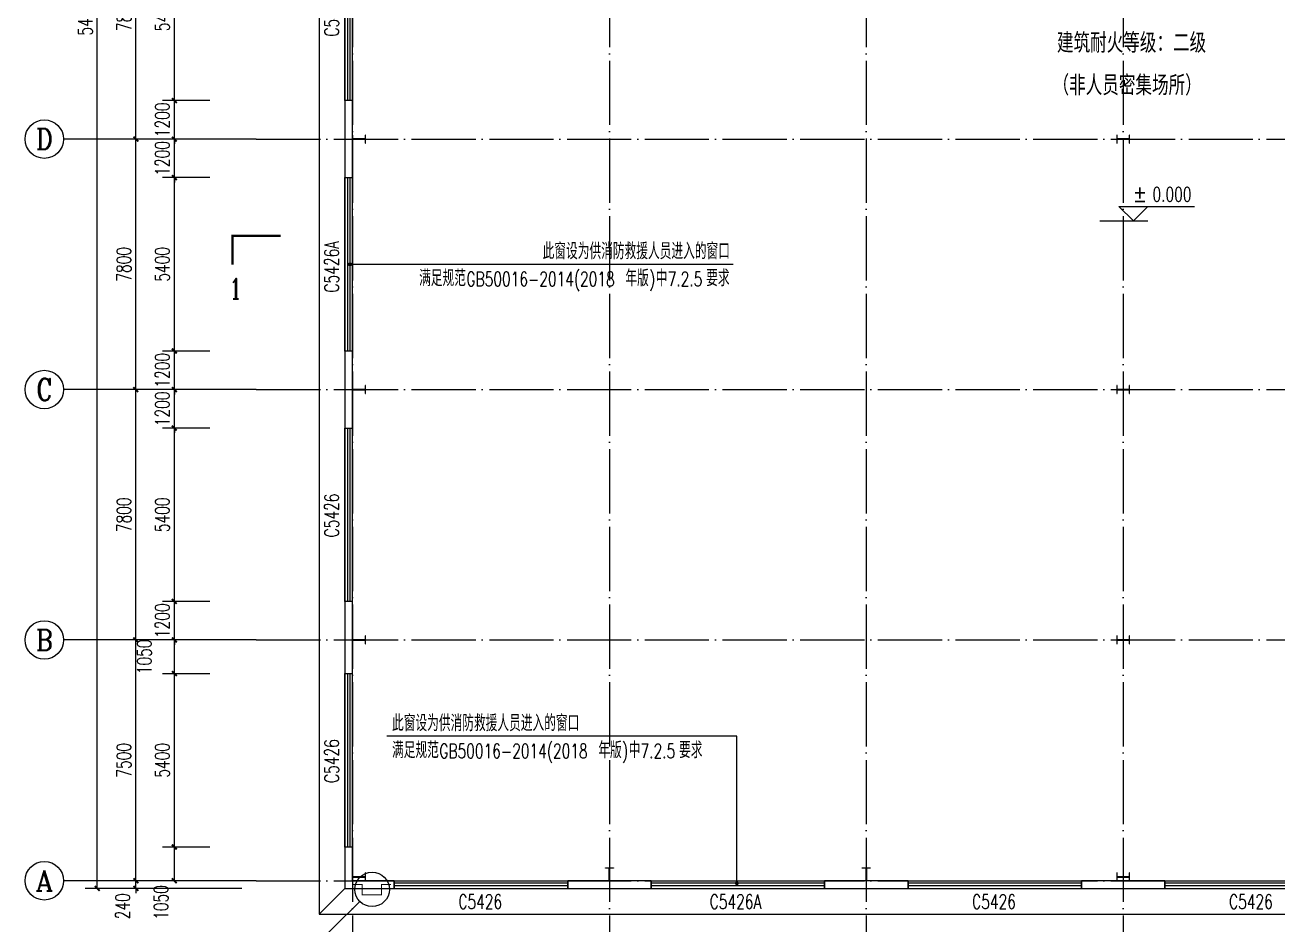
# Model space of a CAD drawing. Header units: millimetres. Extents: x 4455189 to 4808172, y 18512388 to 19204582.
# Drawn here: x 4706772 to 4745792, y 18969217 to 18997247 of the extents above; entities that cross this region are included whole.
import ezdxf
from ezdxf.enums import TextEntityAlignment as Align

# ---------------------------------------------------------------- set-up
doc = ezdxf.new("R2010")
doc.units = ezdxf.units.MM
doc.header["$LTSCALE"] = 1000
doc.header["$MEASUREMENT"] = 0
doc.linetypes.add('DOTE', pattern=[2.42, 2, -0.2, 0.02, -0.2])
doc.layers.get('Defpoints').update_dxf_attribs({"color": 1})
for name, color, linetype in [('AXIS_TEXT', 7, 'Continuous'), ('AXIS_内部', 151, 'Continuous'), ('AXIS_外部', 171, 'Continuous'), ('COLUMN', 2, 'Continuous'), ('DIM_IDEN', 171, 'Continuous'), ('DIM_LEAD', 145, 'Continuous'), ('DIM_SYMB', 165, 'Continuous'), ('DOTE', 250, 'DOTE'), ('GROUND', 150, 'Continuous'), ('PUB_TEXT', 7, 'Continuous'), ('WALL-PARAPET', 6, 'Continuous'), ('WINDOW', 140, 'Continuous'), ('WINDOW_TEXT', 7, 'Continuous'), ('标高', 83, 'Continuous')]:
    doc.layers.add(name, color=color, linetype=linetype)
doc.styles.add('_TCH_AXIS', font='COMPLEX', dxfattribs={"bigfont": 'GBCBIG'})
doc.styles.add('_TCH_DIM', font='SIMPLEX', dxfattribs={"bigfont": 'GBCBIG'})
doc.styles.add('_TCH_DIM_T3', font='SIMPLEX', dxfattribs={"width": 0.705882, "bigfont": 'GBCBIG'})
doc.styles.add('_TCH_LABEL', font='COMPLEX', dxfattribs={"bigfont": 'GBCBIG'})
doc.styles.add('_TCH_WINDOW', font='SIMPLEX', dxfattribs={"height": 3.5, "bigfont": 'GBCBIG'})
doc.styles.add('COMPLEX', font='COMPLEX')
doc.styles.add('HT', font='simhei.ttf', dxfattribs={"width": 0.7})
doc.dimstyles.new('_TCH_ARCH&&150', dxfattribs={"dimtxt": 446.25, "dimasz": 150, "dimexe": 375, "dimexo": 450, "dimgap": 150, "dimtad": 1, "dimdec": 0, "dimzin": 0, "dimdsep": 46, "dimtxsty": '_TCH_DIM_T3', "dimblk": 'ARCHTICK', "dimcen": 0.09, "dimclrt": 7, "dimazin": 2, "dimtfac": 1, "dimtdec": 0, "dimtix": 1, "dimtmove": 2, "dimatfit": 3, "dimfxl": 0, "dimtolj": 1, "dimtzin": 0, "dimarcsym": 0})

# ---------------------------------------------------------------- blocks, each defined once
blk = doc.blocks.new('A$C3ACC4A1C')
at = {"layer": 'COLUMN'}
h = blk.add_hatch(color=256, dxfattribs=at)
h.paths.add_polyline_path([(125, 400), (0, 400), (0, 388), (120, 388), (120, 200), (125, 200)])
h.paths.add_polyline_path([(250, 400), (125, 400), (125, 200), (130, 200), (130, 388), (250, 388)])
h.paths.add_polyline_path([(250, 12), (130, 12), (130, 200), (125, 200), (125, 0), (250, 0)])
h.paths.add_polyline_path([(125, 200), (120, 200), (120, 12), (0, 12), (0, 0), (125, 0)])
blk.add_lwpolyline([(0, 0), (0, 12), (120, 12), (120, 388), (0, 388), (0, 400), (250, 400), (250, 388), (130, 388), (130, 12), (250, 12), (250, 0)], close=True, dxfattribs=at)
blk = doc.blocks.new('_ArchTick')
at = {"color": 0, "linetype": 'ByBlock', "const_width": 0.4}
blk.add_lwpolyline([(-0.5, -0.5), (0.5, 0.5)], dxfattribs=at)
blk = doc.blocks.new('*D266')
at = {"layer": 'AXIS_内部', "color": 0, "lineweight": -2}
for p, q in [((4712522, 18971644), (4711047, 18971644)), ((4711422, 18970594), (4711422, 18971644)), ((4712522, 18970594), (4711047, 18970594))]:
    blk.add_line(p, q, dxfattribs=at)
at = {"layer": 'Defpoints', "color": 0}
for p in [(4711422, 18971644), (4712972, 18971644), (4712972, 18970594)]:
    blk.add_point(p, dxfattribs=at)
at = {"layer": 'AXIS_内部', "color": 0, "lineweight": -2, "xscale": 150, "yscale": 150, "zscale": 150}
for p, rotation in [((4711422, 18971644), 90), ((4711422, 18970594), 270)]:
    blk.add_blockref('_ArchTick', p, dxfattribs=dict(at, rotation=rotation))
at = {"layer": 'AXIS_内部', "color": 7, "insert": (4711009, 18969919), "char_height": 446.2, "attachment_point": 5, "rotation": 90, "style": '_TCH_DIM_T3'}
blk.add_mtext('\\A1;1050', dxfattribs=at)
blk = doc.blocks.new('*D267')
at = {"layer": 'AXIS_内部', "color": 0, "lineweight": -2}
for p, q in [((4712522, 18977044), (4711047, 18977044)), ((4711422, 18971644), (4711422, 18977044)), ((4712522, 18971644), (4711047, 18971644))]:
    blk.add_line(p, q, dxfattribs=at)
at = {"layer": 'Defpoints', "color": 0}
for p in [(4711422, 18977044), (4712972, 18977044), (4712972, 18971644)]:
    blk.add_point(p, dxfattribs=at)
at = {"layer": 'AXIS_内部', "color": 0, "lineweight": -2, "xscale": 150, "yscale": 150, "zscale": 150}
for p, rotation in [((4711422, 18977044), 90), ((4711422, 18971644), 270)]:
    blk.add_blockref('_ArchTick', p, dxfattribs=dict(at, rotation=rotation))
at = {"layer": 'AXIS_内部', "color": 7, "insert": (4711048, 18974344), "char_height": 446.2, "attachment_point": 5, "rotation": 90, "style": '_TCH_DIM_T3'}
blk.add_mtext('\\A1;5400', dxfattribs=at)
blk = doc.blocks.new('*D268')
at = {"layer": 'AXIS_内部', "color": 0, "lineweight": -2}
for p, q in [((4712522, 18978094), (4711047, 18978094)), ((4711422, 18977044), (4711422, 18978094)), ((4712522, 18977044), (4711047, 18977044))]:
    blk.add_line(p, q, dxfattribs=at)
at = {"layer": 'Defpoints', "color": 0}
for p in [(4711422, 18978094), (4712972, 18978094), (4712972, 18977044)]:
    blk.add_point(p, dxfattribs=at)
at = {"layer": 'AXIS_内部', "color": 0, "lineweight": -2, "xscale": 150, "yscale": 150, "zscale": 150}
for p, rotation in [((4711422, 18978094), 90), ((4711422, 18977044), 270)]:
    blk.add_blockref('_ArchTick', p, dxfattribs=dict(at, rotation=rotation))
at = {"layer": 'AXIS_内部', "color": 7, "insert": (4710484, 18977569), "char_height": 446.2, "attachment_point": 5, "rotation": 90, "style": '_TCH_DIM_T3'}
blk.add_mtext('\\A1;1050', dxfattribs=at)
blk = doc.blocks.new('*D269')
at = {"layer": 'AXIS_内部', "color": 0, "lineweight": -2}
for p, q in [((4711422, 18979294), (4711422, 18979444)), ((4712522, 18979294), (4711047, 18979294)), ((4711422, 18978094), (4711422, 18979294)), ((4712522, 18978094), (4711047, 18978094)), ((4711422, 18978094), (4711422, 18977944))]:
    blk.add_line(p, q, dxfattribs=at)
at = {"layer": 'Defpoints', "color": 0}
for p in [(4711422, 18979294), (4712972, 18979294), (4712972, 18978094)]:
    blk.add_point(p, dxfattribs=at)
at = {"layer": 'AXIS_内部', "color": 0, "lineweight": -2, "xscale": 150, "yscale": 150, "zscale": 150}
for p, rotation in [((4711422, 18979294), 270), ((4711422, 18978094), 90)]:
    blk.add_blockref('_ArchTick', p, dxfattribs=dict(at, rotation=rotation))
at = {"layer": 'AXIS_内部', "color": 7, "insert": (4711048, 18978694), "char_height": 446.2, "attachment_point": 5, "rotation": 90, "style": '_TCH_DIM_T3'}
blk.add_mtext('\\A1;1200', dxfattribs=at)
blk = doc.blocks.new('*D270')
at = {"layer": 'AXIS_内部', "color": 0, "lineweight": -2}
for p, q in [((4712522, 18984694), (4711047, 18984694)), ((4711422, 18979294), (4711422, 18984694)), ((4712522, 18979294), (4711047, 18979294))]:
    blk.add_line(p, q, dxfattribs=at)
at = {"layer": 'Defpoints', "color": 0}
for p in [(4711422, 18984694), (4712972, 18984694), (4712972, 18979294)]:
    blk.add_point(p, dxfattribs=at)
at = {"layer": 'AXIS_内部', "color": 0, "lineweight": -2, "xscale": 150, "yscale": 150, "zscale": 150}
for p, rotation in [((4711422, 18984694), 90), ((4711422, 18979294), 270)]:
    blk.add_blockref('_ArchTick', p, dxfattribs=dict(at, rotation=rotation))
at = {"layer": 'AXIS_内部', "color": 7, "insert": (4711048, 18981994), "char_height": 446.2, "attachment_point": 5, "rotation": 90, "style": '_TCH_DIM_T3'}
blk.add_mtext('\\A1;5400', dxfattribs=at)
blk = doc.blocks.new('*D271')
at = {"layer": 'AXIS_内部', "color": 0, "lineweight": -2}
for p, q in [((4711422, 18985894), (4711422, 18986044)), ((4712522, 18985894), (4711047, 18985894)), ((4711422, 18984694), (4711422, 18985894)), ((4712522, 18984694), (4711047, 18984694)), ((4711422, 18984694), (4711422, 18984544))]:
    blk.add_line(p, q, dxfattribs=at)
at = {"layer": 'Defpoints', "color": 0}
for p in [(4711422, 18985894), (4712972, 18985894), (4712972, 18984694)]:
    blk.add_point(p, dxfattribs=at)
at = {"layer": 'AXIS_内部', "color": 0, "lineweight": -2, "xscale": 150, "yscale": 150, "zscale": 150}
for p, rotation in [((4711422, 18985894), 270), ((4711422, 18984694), 90)]:
    blk.add_blockref('_ArchTick', p, dxfattribs=dict(at, rotation=rotation))
at = {"layer": 'AXIS_内部', "color": 7, "insert": (4711048, 18985294), "char_height": 446.2, "attachment_point": 5, "rotation": 90, "style": '_TCH_DIM_T3'}
blk.add_mtext('\\A1;1200', dxfattribs=at)
blk = doc.blocks.new('*D272')
at = {"layer": 'AXIS_内部', "color": 0, "lineweight": -2}
for p, q in [((4711422, 18987094), (4711422, 18987244)), ((4712522, 18987094), (4711047, 18987094)), ((4711422, 18985894), (4711422, 18987094)), ((4712522, 18985894), (4711047, 18985894)), ((4711422, 18985894), (4711422, 18985744))]:
    blk.add_line(p, q, dxfattribs=at)
at = {"layer": 'Defpoints', "color": 0}
for p in [(4711422, 18987094), (4712972, 18987094), (4712972, 18985894)]:
    blk.add_point(p, dxfattribs=at)
at = {"layer": 'AXIS_内部', "color": 0, "lineweight": -2, "xscale": 150, "yscale": 150, "zscale": 150}
for p, rotation in [((4711422, 18987094), 270), ((4711422, 18985894), 90)]:
    blk.add_blockref('_ArchTick', p, dxfattribs=dict(at, rotation=rotation))
at = {"layer": 'AXIS_内部', "color": 7, "insert": (4711048, 18986494), "char_height": 446.2, "attachment_point": 5, "rotation": 90, "style": '_TCH_DIM_T3'}
blk.add_mtext('\\A1;1200', dxfattribs=at)
blk = doc.blocks.new('*D273')
at = {"layer": 'AXIS_内部', "color": 0, "lineweight": -2}
for p, q in [((4712522, 18992494), (4711047, 18992494)), ((4711422, 18987094), (4711422, 18992494)), ((4712522, 18987094), (4711047, 18987094))]:
    blk.add_line(p, q, dxfattribs=at)
at = {"layer": 'Defpoints', "color": 0}
for p in [(4711422, 18992494), (4712972, 18992494), (4712972, 18987094)]:
    blk.add_point(p, dxfattribs=at)
at = {"layer": 'AXIS_内部', "color": 0, "lineweight": -2, "xscale": 150, "yscale": 150, "zscale": 150}
for p, rotation in [((4711422, 18992494), 90), ((4711422, 18987094), 270)]:
    blk.add_blockref('_ArchTick', p, dxfattribs=dict(at, rotation=rotation))
at = {"layer": 'AXIS_内部', "color": 7, "insert": (4711048, 18989794), "char_height": 446.2, "attachment_point": 5, "rotation": 90, "style": '_TCH_DIM_T3'}
blk.add_mtext('\\A1;5400', dxfattribs=at)
blk = doc.blocks.new('*D274')
at = {"layer": 'AXIS_内部', "color": 0, "lineweight": -2}
for p, q in [((4711422, 18993694), (4711422, 18993844)), ((4712522, 18993694), (4711047, 18993694)), ((4711422, 18992494), (4711422, 18993694)), ((4712522, 18992494), (4711047, 18992494)), ((4711422, 18992494), (4711422, 18992344))]:
    blk.add_line(p, q, dxfattribs=at)
at = {"layer": 'Defpoints', "color": 0}
for p in [(4711422, 18993694), (4712972, 18993694), (4712972, 18992494)]:
    blk.add_point(p, dxfattribs=at)
at = {"layer": 'AXIS_内部', "color": 0, "lineweight": -2, "xscale": 150, "yscale": 150, "zscale": 150}
for p, rotation in [((4711422, 18993694), 270), ((4711422, 18992494), 90)]:
    blk.add_blockref('_ArchTick', p, dxfattribs=dict(at, rotation=rotation))
at = {"layer": 'AXIS_内部', "color": 7, "insert": (4711048, 18993094), "char_height": 446.2, "attachment_point": 5, "rotation": 90, "style": '_TCH_DIM_T3'}
blk.add_mtext('\\A1;1200', dxfattribs=at)
blk = doc.blocks.new('*D275')
at = {"layer": 'AXIS_内部', "color": 0, "lineweight": -2}
for p, q in [((4711422, 18994894), (4711422, 18995044)), ((4712522, 18994894), (4711047, 18994894)), ((4711422, 18993694), (4711422, 18994894)), ((4712522, 18993694), (4711047, 18993694)), ((4711422, 18993694), (4711422, 18993544))]:
    blk.add_line(p, q, dxfattribs=at)
at = {"layer": 'Defpoints', "color": 0}
for p in [(4711422, 18994894), (4712972, 18994894), (4712972, 18993694)]:
    blk.add_point(p, dxfattribs=at)
at = {"layer": 'AXIS_内部', "color": 0, "lineweight": -2, "xscale": 150, "yscale": 150, "zscale": 150}
for p, rotation in [((4711422, 18994894), 270), ((4711422, 18993694), 90)]:
    blk.add_blockref('_ArchTick', p, dxfattribs=dict(at, rotation=rotation))
at = {"layer": 'AXIS_内部', "color": 7, "insert": (4711048, 18994294), "char_height": 446.2, "attachment_point": 5, "rotation": 90, "style": '_TCH_DIM_T3'}
blk.add_mtext('\\A1;1200', dxfattribs=at)
blk = doc.blocks.new('*D276')
at = {"layer": 'AXIS_内部', "color": 0, "lineweight": -2}
for p, q in [((4712522, 19000294), (4711047, 19000294)), ((4711422, 18994894), (4711422, 19000294)), ((4712522, 18994894), (4711047, 18994894))]:
    blk.add_line(p, q, dxfattribs=at)
at = {"layer": 'Defpoints', "color": 0}
for p in [(4711422, 19000294), (4712972, 19000294), (4712972, 18994894)]:
    blk.add_point(p, dxfattribs=at)
at = {"layer": 'AXIS_内部', "color": 0, "lineweight": -2, "xscale": 150, "yscale": 150, "zscale": 150}
for p, rotation in [((4711422, 19000294), 90), ((4711422, 18994894), 270)]:
    blk.add_blockref('_ArchTick', p, dxfattribs=dict(at, rotation=rotation))
at = {"layer": 'AXIS_内部', "color": 7, "insert": (4711048, 18997594), "char_height": 446.2, "attachment_point": 5, "rotation": 90, "style": '_TCH_DIM_T3'}
blk.add_mtext('\\A1;5400', dxfattribs=at)
blk = doc.blocks.new('*D429')
at = {"layer": 'AXIS_外部', "color": 0, "lineweight": -2}
for p, q in [((4710222, 18970594), (4710222, 18970744)), ((4713522, 18970594), (4709847, 18970594)), ((4713522, 18970354), (4709847, 18970354)), ((4710222, 18970354), (4710222, 18970594)), ((4710222, 18970354), (4710222, 18970204))]:
    blk.add_line(p, q, dxfattribs=at)
at = {"layer": 'Defpoints', "color": 0}
for p in [(4710222, 18970594), (4713972, 18970594), (4713972, 18970354)]:
    blk.add_point(p, dxfattribs=at)
at = {"layer": 'AXIS_外部', "color": 0, "lineweight": -2, "xscale": 150, "yscale": 150, "zscale": 150}
for p, rotation in [((4710222, 18970594), 270), ((4710222, 18970354), 90)]:
    blk.add_blockref('_ArchTick', p, dxfattribs=dict(at, rotation=rotation))
at = {"layer": 'AXIS_外部', "color": 7, "insert": (4709809, 18969799), "char_height": 446.2, "attachment_point": 5, "rotation": 90, "style": '_TCH_DIM_T3'}
blk.add_mtext('\\A1;240', dxfattribs=at)
blk = doc.blocks.new('*D430')
at = {"layer": 'AXIS_外部', "color": 0, "lineweight": -2}
for p, q in [((4713522, 18978094), (4709847, 18978094)), ((4710222, 18970594), (4710222, 18978094)), ((4713522, 18970594), (4709847, 18970594))]:
    blk.add_line(p, q, dxfattribs=at)
at = {"layer": 'Defpoints', "color": 0}
for p in [(4710222, 18978094), (4713972, 18978094), (4713972, 18970594)]:
    blk.add_point(p, dxfattribs=at)
at = {"layer": 'AXIS_外部', "color": 0, "lineweight": -2, "xscale": 150, "yscale": 150, "zscale": 150}
for p, rotation in [((4710222, 18978094), 90), ((4710222, 18970594), 270)]:
    blk.add_blockref('_ArchTick', p, dxfattribs=dict(at, rotation=rotation))
at = {"layer": 'AXIS_外部', "color": 7, "insert": (4709848, 18974344), "char_height": 446.2, "attachment_point": 5, "rotation": 90, "style": '_TCH_DIM_T3'}
blk.add_mtext('\\A1;7500', dxfattribs=at)
blk = doc.blocks.new('*D431')
at = {"layer": 'AXIS_外部', "color": 0, "lineweight": -2}
for p, q in [((4713522, 18985894), (4709847, 18985894)), ((4710222, 18978094), (4710222, 18985894)), ((4713522, 18978094), (4709847, 18978094))]:
    blk.add_line(p, q, dxfattribs=at)
at = {"layer": 'Defpoints', "color": 0}
for p in [(4710222, 18985894), (4713972, 18985894), (4713972, 18978094)]:
    blk.add_point(p, dxfattribs=at)
at = {"layer": 'AXIS_外部', "color": 0, "lineweight": -2, "xscale": 150, "yscale": 150, "zscale": 150}
for p, rotation in [((4710222, 18985894), 90), ((4710222, 18978094), 270)]:
    blk.add_blockref('_ArchTick', p, dxfattribs=dict(at, rotation=rotation))
at = {"layer": 'AXIS_外部', "color": 7, "insert": (4709848, 18981994), "char_height": 446.2, "attachment_point": 5, "rotation": 90, "style": '_TCH_DIM_T3'}
blk.add_mtext('\\A1;7800', dxfattribs=at)
blk = doc.blocks.new('*D432')
at = {"layer": 'AXIS_外部', "color": 0, "lineweight": -2}
for p, q in [((4713522, 18993694), (4709847, 18993694)), ((4710222, 18985894), (4710222, 18993694)), ((4713522, 18985894), (4709847, 18985894))]:
    blk.add_line(p, q, dxfattribs=at)
at = {"layer": 'Defpoints', "color": 0}
for p in [(4710222, 18993694), (4713972, 18993694), (4713972, 18985894)]:
    blk.add_point(p, dxfattribs=at)
at = {"layer": 'AXIS_外部', "color": 0, "lineweight": -2, "xscale": 150, "yscale": 150, "zscale": 150}
for p, rotation in [((4710222, 18993694), 90), ((4710222, 18985894), 270)]:
    blk.add_blockref('_ArchTick', p, dxfattribs=dict(at, rotation=rotation))
at = {"layer": 'AXIS_外部', "color": 7, "insert": (4709848, 18989794), "char_height": 446.2, "attachment_point": 5, "rotation": 90, "style": '_TCH_DIM_T3'}
blk.add_mtext('\\A1;7800', dxfattribs=at)
blk = doc.blocks.new('*D433')
at = {"layer": 'AXIS_外部', "color": 0, "lineweight": -2}
for p, q in [((4713522, 19001494), (4709847, 19001494)), ((4710222, 18993694), (4710222, 19001494)), ((4713522, 18993694), (4709847, 18993694))]:
    blk.add_line(p, q, dxfattribs=at)
at = {"layer": 'Defpoints', "color": 0}
for p in [(4710222, 19001494), (4713972, 19001494), (4713972, 18993694)]:
    blk.add_point(p, dxfattribs=at)
at = {"layer": 'AXIS_外部', "color": 0, "lineweight": -2, "xscale": 150, "yscale": 150, "zscale": 150}
for p, rotation in [((4710222, 19001494), 90), ((4710222, 18993694), 270)]:
    blk.add_blockref('_ArchTick', p, dxfattribs=dict(at, rotation=rotation))
at = {"layer": 'AXIS_外部', "color": 7, "insert": (4709848, 18997594), "char_height": 446.2, "attachment_point": 5, "rotation": 90, "style": '_TCH_DIM_T3'}
blk.add_mtext('\\A1;7800', dxfattribs=at)
blk = doc.blocks.new('*D438')
at = {"layer": 'AXIS_外部', "color": 0, "lineweight": -2}
for p, q in [((4713522, 19024834), (4708647, 19024834)), ((4709022, 18970354), (4709022, 19024834)), ((4713522, 18970354), (4708647, 18970354))]:
    blk.add_line(p, q, dxfattribs=at)
at = {"layer": 'Defpoints', "color": 0}
for p in [(4709022, 19024834), (4713972, 19024834), (4713972, 18970354)]:
    blk.add_point(p, dxfattribs=at)
at = {"layer": 'AXIS_外部', "color": 0, "lineweight": -2, "xscale": 150, "yscale": 150, "zscale": 150}
for p, rotation in [((4709022, 19024834), 90), ((4709022, 18970354), 270)]:
    blk.add_blockref('_ArchTick', p, dxfattribs=dict(at, rotation=rotation))
at = {"layer": 'AXIS_外部', "color": 7, "insert": (4708648, 18997594), "char_height": 446.2, "attachment_point": 5, "rotation": 90, "style": '_TCH_DIM_T3'}
blk.add_mtext('\\A1;54480', dxfattribs=at)
blk = doc.blocks.new('_AXISO')
blk.add_circle((0, 0), 0.5)
at = {"layer": 'AXIS_TEXT', "style": 'COMPLEX', "width": 1.041667}
blk.add_attdef('A', text='', height=0.56, dxfattribs=at).set_placement((-0.25, -0.28), (0.25, -0.28), align=Align.FIT)
blk = doc.blocks.new('$WINLIB2D$00000001')
for p, q in [((-0.5, 0.5), (0.5, 0.5)), ((-0.5, 0.5), (-0.5, -0.5)), ((0.5, -0.5), (0.5, 0.5)), ((0.5, 0.1667), (-0.5, 0.1667)), ((0.5, -0.1667), (-0.5, -0.1667)), ((-0.5, -0.5), (0.5, -0.5))]:
    blk.add_line(p, q)

msp = doc.modelspace()

# ---------------------------------------------------------------- linework, layer by layer
at = {"const_width": 30}
msp.add_lwpolyline([(4718171.6, 18970474.3), (4717871.6, 18970474.3), (4717871.6, 18970154.3), (4717271.6, 18970154.3), (4717271.6, 18970474.3), (4716971.6, 18970474.3)], dxfattribs=at)
at = {"layer": 'AXIS_外部'}
for p, q in [((4713971.6, 18993694.3), (4707971.6, 18993694.3)), ((4713971.6, 18985894.3), (4707971.6, 18985894.3)), ((4713971.6, 18978094.3), (4707971.6, 18978094.3)), ((4713971.6, 18970594.3), (4707971.6, 18970594.3))]:
    msp.add_line(p, q, dxfattribs=at)
at = {"layer": 'DIM_IDEN'}
msp.add_line((4717197.9, 18969947.6), (4713037.9, 18965855), dxfattribs=at)
msp.add_circle((4717580.7, 18970324.3), 537.1, dxfattribs=at)
at = {"layer": 'DIM_LEAD'}
for p, q in [((4716891.6, 18989794.3), (4720165.1, 18989794.3)), ((4720165.1, 18989794.3), (4728823.4, 18989794.3)), ((4728941.6, 18975094.3), (4718042.8, 18975094.3)), ((4728941.6, 18970514.3), (4728941.6, 18975094.3))]:
    msp.add_line(p, q, dxfattribs=at)
at = {"layer": 'DIM_LEAD', "const_width": 60}
for points in [[(4716861.6, 18989794.3, 1), (4716921.6, 18989794.3, 1)], [(4728941.6, 18970484.3, 1), (4728941.6, 18970544.3, 1)]]:
    msp.add_lwpolyline(points, format="xyb", close=True, dxfattribs=at)
at = {"layer": 'DIM_SYMB', "const_width": 75}
msp.add_lwpolyline([(4713230.4, 18989783.2), (4713230.4, 18990683.2), (4714730.4, 18990683.2)], dxfattribs=at)
at = {"layer": 'DOTE'}
for p, q in [((4716971.6, 19027594.3), (4716971.6, 18967594.3)), ((4724971.6, 19027594.3), (4724971.6, 18967594.3)), ((4732971.6, 19027594.3), (4732971.6, 18967594.3)), ((4740971.6, 19027594.3), (4740971.6, 18967594.3)), ((4713971.6, 18993694.3), (4770344.5, 18993694.3)), ((4713971.6, 18985894.3), (4770344.5, 18985894.3)), ((4713971.6, 18978094.3), (4770344.5, 18978094.3)), ((4713971.6, 18970594.3), (4770344.5, 18970594.3))]:
    msp.add_line(p, q, dxfattribs=at)
at = {"layer": 'GROUND'}
for p, q in [((4715931.6, 19025634.3), (4715931.6, 18969554.3)), ((4716731.6, 19024834.3), (4716731.6, 18970354.3)), ((4716731.6, 18970354.3), (4715931.6, 18969554.3)), ((4716731.6, 18970354.3), (4765211.6, 18970354.3)), ((4715931.6, 18969554.3), (4766011.6, 18969554.3))]:
    msp.add_line(p, q, dxfattribs=at)
at = {"layer": 'WALL-PARAPET'}
for p, q in [((4716971.6, 18994894.3), (4716731.6, 18994894.3)), ((4716731.6, 18994894.3), (4716731.6, 18992494.3)), ((4716971.6, 18992494.3), (4716971.6, 18994894.3)), ((4716731.6, 18992494.3), (4716971.6, 18992494.3)), ((4716971.6, 18987094.3), (4716731.6, 18987094.3)), ((4716731.6, 18987094.3), (4716731.6, 18984694.3)), ((4716971.6, 18984694.3), (4716971.6, 18987094.3)), ((4716731.6, 18984694.3), (4716971.6, 18984694.3)), ((4716971.6, 18979294.3), (4716731.6, 18979294.3)), ((4716731.6, 18979294.3), (4716731.6, 18977044.3)), ((4716971.6, 18977044.3), (4716971.6, 18979294.3)), ((4716731.6, 18977044.3), (4716971.6, 18977044.3)), ((4716971.6, 18971644.3), (4716731.6, 18971644.3)), ((4716731.6, 18971644.3), (4716731.6, 18970354.3)), ((4716971.6, 18970594.3), (4716971.6, 18971644.3)), ((4716731.6, 18970354.3), (4718271.6, 18970354.3)), ((4718271.6, 18970594.3), (4716971.6, 18970594.3)), ((4718271.6, 18970354.3), (4718271.6, 18970594.3)), ((4726271.6, 18970594.3), (4723671.6, 18970594.3)), ((4723671.6, 18970594.3), (4723671.6, 18970354.3)), ((4723671.6, 18970354.3), (4726271.6, 18970354.3)), ((4726271.6, 18970354.3), (4726271.6, 18970594.3)), ((4734271.6, 18970594.3), (4731671.6, 18970594.3)), ((4731671.6, 18970594.3), (4731671.6, 18970354.3)), ((4731671.6, 18970354.3), (4734271.6, 18970354.3)), ((4734271.6, 18970354.3), (4734271.6, 18970594.3)), ((4742271.6, 18970594.3), (4739671.6, 18970594.3)), ((4739671.6, 18970594.3), (4739671.6, 18970354.3)), ((4739671.6, 18970354.3), (4742271.6, 18970354.3)), ((4742271.6, 18970354.3), (4742271.6, 18970594.3))]:
    msp.add_line(p, q, dxfattribs=at)
at = {"layer": '标高'}
for p, q in [((4741290.5, 18991144.8), (4740840.5, 18991594.8)), ((4740840.5, 18991594.8), (4743188, 18991594.8)), ((4741290.5, 18991144.8), (4741740.5, 18991594.8)), ((4740240.5, 18991144.8), (4741740.5, 18991144.8))]:
    msp.add_line(p, q, dxfattribs=at)

# ---------------------------------------------------------------- block references
at = {"layer": 'AXIS_外部'}
ref = msp.add_blockref('_AXISO', (4707371.6, 18993694.3), dxfattribs=dict(at, xscale=1200, yscale=1200, zscale=1200))
ref.add_attrib('A', 'D', dxfattribs={"layer": 'AXIS_TEXT', "height": 652.9, "style": '_TCH_AXIS'}).set_placement((4707107.3, 18993367.9), (4707635.8, 18993367.9), align=Align.FIT)
ref = msp.add_blockref('_AXISO', (4707371.6, 18985894.3), dxfattribs=dict(at, xscale=1200, yscale=1200, zscale=1200))
ref.add_attrib('A', 'C', dxfattribs={"layer": 'AXIS_TEXT', "height": 683.5, "style": '_TCH_AXIS'}).set_placement((4707127.5, 18985552.5), (4707615.7, 18985552.5), align=Align.FIT)
ref = msp.add_blockref('_AXISO', (4707371.6, 18978094.3), dxfattribs=dict(at, xscale=1200, yscale=1200, zscale=1200))
ref.add_attrib('A', 'B', dxfattribs={"layer": 'AXIS_TEXT', "height": 652.9, "style": '_TCH_AXIS'}).set_placement((4707107.3, 18977767.9), (4707635.8, 18977767.9), align=Align.FIT)
ref = msp.add_blockref('_AXISO', (4707371.6, 18970594.3), dxfattribs=dict(at, xscale=1200, yscale=1200, zscale=1200))
ref.add_attrib('A', 'A', dxfattribs={"layer": 'AXIS_TEXT', "height": 637.8, "style": '_TCH_AXIS'}).set_placement((4707098.2, 18970275.4), (4707644.9, 18970275.4), align=Align.FIT)
at = {"layer": 'COLUMN', "xscale": -1, "rotation": 270}
for p in [(4716971.6, 18993569.3), (4740771.6, 18993569.3), (4716971.6, 18985769.3), (4740771.6, 18985769.3), (4716971.6, 18977969.3), (4740771.6, 18977969.3), (4716971.6, 18970589.3), (4740771.6, 18970589.3)]:
    msp.add_blockref('A$C3ACC4A1C', p, dxfattribs=at)
at = {"layer": 'COLUMN', "rotation": 180}
for p in [(4725096.6, 18970994.3), (4733096.6, 18970994.3)]:
    msp.add_blockref('A$C3ACC4A1C', p, dxfattribs=at)
at = {"layer": 'WINDOW'}
ref = msp.add_blockref('$WINLIB2D$00000001', (4716851.6, 18997594.3), dxfattribs=dict(at, xscale=5400, yscale=-240, zscale=5400, rotation=90))
ref.add_attrib('A', 'C5426', (4716542.2, 18996889.3), dxfattribs={"layer": 'WINDOW_TEXT', "height": 446.25, "rotation": 90, "style": '_TCH_WINDOW', "width": 0.705882})
ref = msp.add_blockref('$WINLIB2D$00000001', (4716851.6, 18989794.3), dxfattribs=dict(at, xscale=5400, yscale=-240, zscale=5400, rotation=90))
ref.add_attrib('A', 'C5426A', (4716542.2, 18988916.8), dxfattribs={"layer": 'WINDOW_TEXT', "height": 446.25, "rotation": 90, "style": '_TCH_WINDOW', "width": 0.705882})
ref = msp.add_blockref('$WINLIB2D$00000001', (4716851.6, 18981994.3), dxfattribs=dict(at, xscale=5400, yscale=-240, zscale=5400, rotation=90))
ref.add_attrib('A', 'C5426', (4716542.2, 18981289.3), dxfattribs={"layer": 'WINDOW_TEXT', "height": 446.25, "rotation": 90, "style": '_TCH_WINDOW', "width": 0.705882})
ref = msp.add_blockref('$WINLIB2D$00000001', (4716851.6, 18974344.3), dxfattribs=dict(at, xscale=5400, yscale=-240, zscale=5400, rotation=90))
ref.add_attrib('A', 'C5426', (4716542.2, 18973639.3), dxfattribs={"layer": 'WINDOW_TEXT', "height": 446.25, "rotation": 90, "style": '_TCH_WINDOW', "width": 0.705882})
ref = msp.add_blockref('$WINLIB2D$00000001', (4720971.6, 18970474.3), dxfattribs=dict(at, xscale=5400, yscale=240, zscale=5400))
ref.add_attrib('A', 'C5426', (4720266.6, 18969718.7), dxfattribs={"layer": 'WINDOW_TEXT', "height": 446.25, "style": '_TCH_WINDOW', "width": 0.705882})
ref = msp.add_blockref('$WINLIB2D$00000001', (4728971.6, 18970474.3), dxfattribs=dict(at, xscale=5400, yscale=240, zscale=5400))
ref.add_attrib('A', 'C5426A', (4728094.1, 18969718.7), dxfattribs={"layer": 'WINDOW_TEXT', "height": 446.25, "style": '_TCH_WINDOW', "width": 0.705882})
ref = msp.add_blockref('$WINLIB2D$00000001', (4736971.6, 18970474.3), dxfattribs=dict(at, xscale=5400, yscale=240, zscale=5400))
ref.add_attrib('A', 'C5426', (4736266.6, 18969718.7), dxfattribs={"layer": 'WINDOW_TEXT', "height": 446.25, "style": '_TCH_WINDOW', "width": 0.705882})
ref = msp.add_blockref('$WINLIB2D$00000001', (4744971.6, 18970474.3), dxfattribs=dict(at, xscale=5400, yscale=240, zscale=5400))
ref.add_attrib('A', 'C5426', (4744266.6, 18969718.7), dxfattribs={"layer": 'WINDOW_TEXT', "height": 446.25, "style": '_TCH_WINDOW', "width": 0.705882})

# ---------------------------------------------------------------- texts
at = {"layer": 'PUB_TEXT', "color": 6, "style": 'HT', "width": 0.7}
for s, p in [('建筑耐火等级：二级', (4738909.6, 18996442.9)), ('（非人员密集场所）', (4738771.7, 18995121.2))]:
    msp.add_text(s, height=540.76, dxfattribs=at).set_placement(p)
at = {"layer": 'PUB_TEXT', "style": '_TCH_DIM'}
for s, height, p in [('±', 506.4, (4741256, 18991752.3)), ('此窗设为供消防救援人员进入的窗口', 506.383, (4722890.9, 18989951.8)), ('满足规范', 506.38, (4719044.2, 18989111.8)), ('年版', 506.38, (4725468.7, 18989111.8)), ('中', 506.4, (4726415.9, 18989111.8)), ('要求', 506.38, (4727984.5, 18989111.8)), ('此窗设为供消防救援人员进入的窗口', 506.383, (4718200.3, 18975251.8)), ('满足规范', 506.38, (4718200.3, 18974411.8)), ('年版', 506.38, (4724624.8, 18974411.8)), ('中', 506.4, (4725572, 18974411.8)), ('要求', 506.38, (4727140.6, 18974411.8))]:
    msp.add_text(s, height=height, dxfattribs=at).set_placement(p)
at = {"layer": 'PUB_TEXT', "width": 0.705882}
for s, height, style, p in [('0.000', 446.25, '_TCH_DIM', (4741883, 18991752.3)), ('GB50016-2014(2018', 446.25, '_TCH_DIM', (4720518.7, 18989111.8)), (')', 446.2, '_TCH_DIM', (4726205.9, 18989111.8)), ('7.2.5', 446.25, '_TCH_DIM', (4726784.5, 18989111.8)), ('1', 637.5, '_TCH_LABEL', (4713134, 18988714.5)), ('GB50016-2014(2018', 446.25, '_TCH_DIM', (4719674.8, 18974411.8)), (')', 446.2, '_TCH_DIM', (4725362, 18974411.8)), ('7.2.5', 446.25, '_TCH_DIM', (4725940.6, 18974411.8))]:
    msp.add_text(s, height=height, dxfattribs=dict(at, style=style)).set_placement(p)

# ---------------------------------------------------------------- dimensions: what is measured, and where the dimension line sits
at = {"layer": 'AXIS_内部'}
for p1, p2, picture, middle in [((4712971.6, 18994894.3), (4712971.6, 19000294.3), '*D276', (4711048.5, 18997594.3)), ((4712971.6, 18993694.3), (4712971.6, 18994894.3), '*D275', (4711048.5, 18994294.3)), ((4712971.6, 18992494.3), (4712971.6, 18993694.3), '*D274', (4711048.5, 18993094.3)), ((4712971.6, 18987094.3), (4712971.6, 18992494.3), '*D273', (4711048.5, 18989794.3)), ((4712971.6, 18985894.3), (4712971.6, 18987094.3), '*D272', (4711048.5, 18986494.3)), ((4712971.6, 18984694.3), (4712971.6, 18985894.3), '*D271', (4711048.5, 18985294.3)), ((4712971.6, 18979294.3), (4712971.6, 18984694.3), '*D270', (4711048.5, 18981994.3)), ((4712971.6, 18978094.3), (4712971.6, 18979294.3), '*D269', (4711048.5, 18978694.3)), ((4712971.6, 18971644.3), (4712971.6, 18977044.3), '*D267', (4711048.5, 18974344.3))]:
    dim = msp.add_aligned_dim(p1=p1, p2=p2, distance=1550, dimstyle='_TCH_ARCH&&150', dxfattribs=at)
    dim.commit()
    dim.dimension.update_dxf_attribs({"geometry": picture, "text_midpoint": middle})
for base, p1, p2, picture, middle in [((4711421.6, 18978094.3), (4712971.6, 18977044.3), (4712971.6, 18978094.3), '*D268', (4710484.1, 18977569.3)), ((4711421.6, 18971644.3), (4712971.6, 18970594.3), (4712971.6, 18971644.3), '*D266', (4711009.1, 18969919.3))]:
    dim = msp.add_linear_dim(base=base, p1=p1, p2=p2, angle=90, dimstyle='_TCH_ARCH&&150', dxfattribs=at)
    dim.commit()
    dim.dimension.update_dxf_attribs({"geometry": picture, "text_midpoint": middle, "dimtype": 129})
at = {"layer": 'AXIS_外部'}
for p1, p2, distance, picture, middle in [((4713971.6, 18970354.3), (4713971.6, 19024834.3), 4950, '*D438', (4708648.5, 18997594.3)), ((4713971.6, 18993694.3), (4713971.6, 19001494.3), 3750, '*D433', (4709848.5, 18997594.3)), ((4713971.6, 18985894.3), (4713971.6, 18993694.3), 3750, '*D432', (4709848.5, 18989794.3)), ((4713971.6, 18978094.3), (4713971.6, 18985894.3), 3750, '*D431', (4709848.5, 18981994.3)), ((4713971.6, 18970594.3), (4713971.6, 18978094.3), 3750, '*D430', (4709848.5, 18974344.3))]:
    dim = msp.add_aligned_dim(p1=p1, p2=p2, distance=distance, dimstyle='_TCH_ARCH&&150', dxfattribs=at)
    dim.commit()
    dim.dimension.update_dxf_attribs({"geometry": picture, "text_midpoint": middle})
dim = msp.add_linear_dim(base=(4710221.6, 18970594.3), p1=(4713971.6, 18970354.3), p2=(4713971.6, 18970594.3), angle=90, dimstyle='_TCH_ARCH&&150', dxfattribs=at)
dim.commit()
dim.dimension.update_dxf_attribs({"geometry": '*D429', "text_midpoint": (4709809.1, 18969799.3), "dimtype": 129})

doc.saveas('drawing.dxf')
